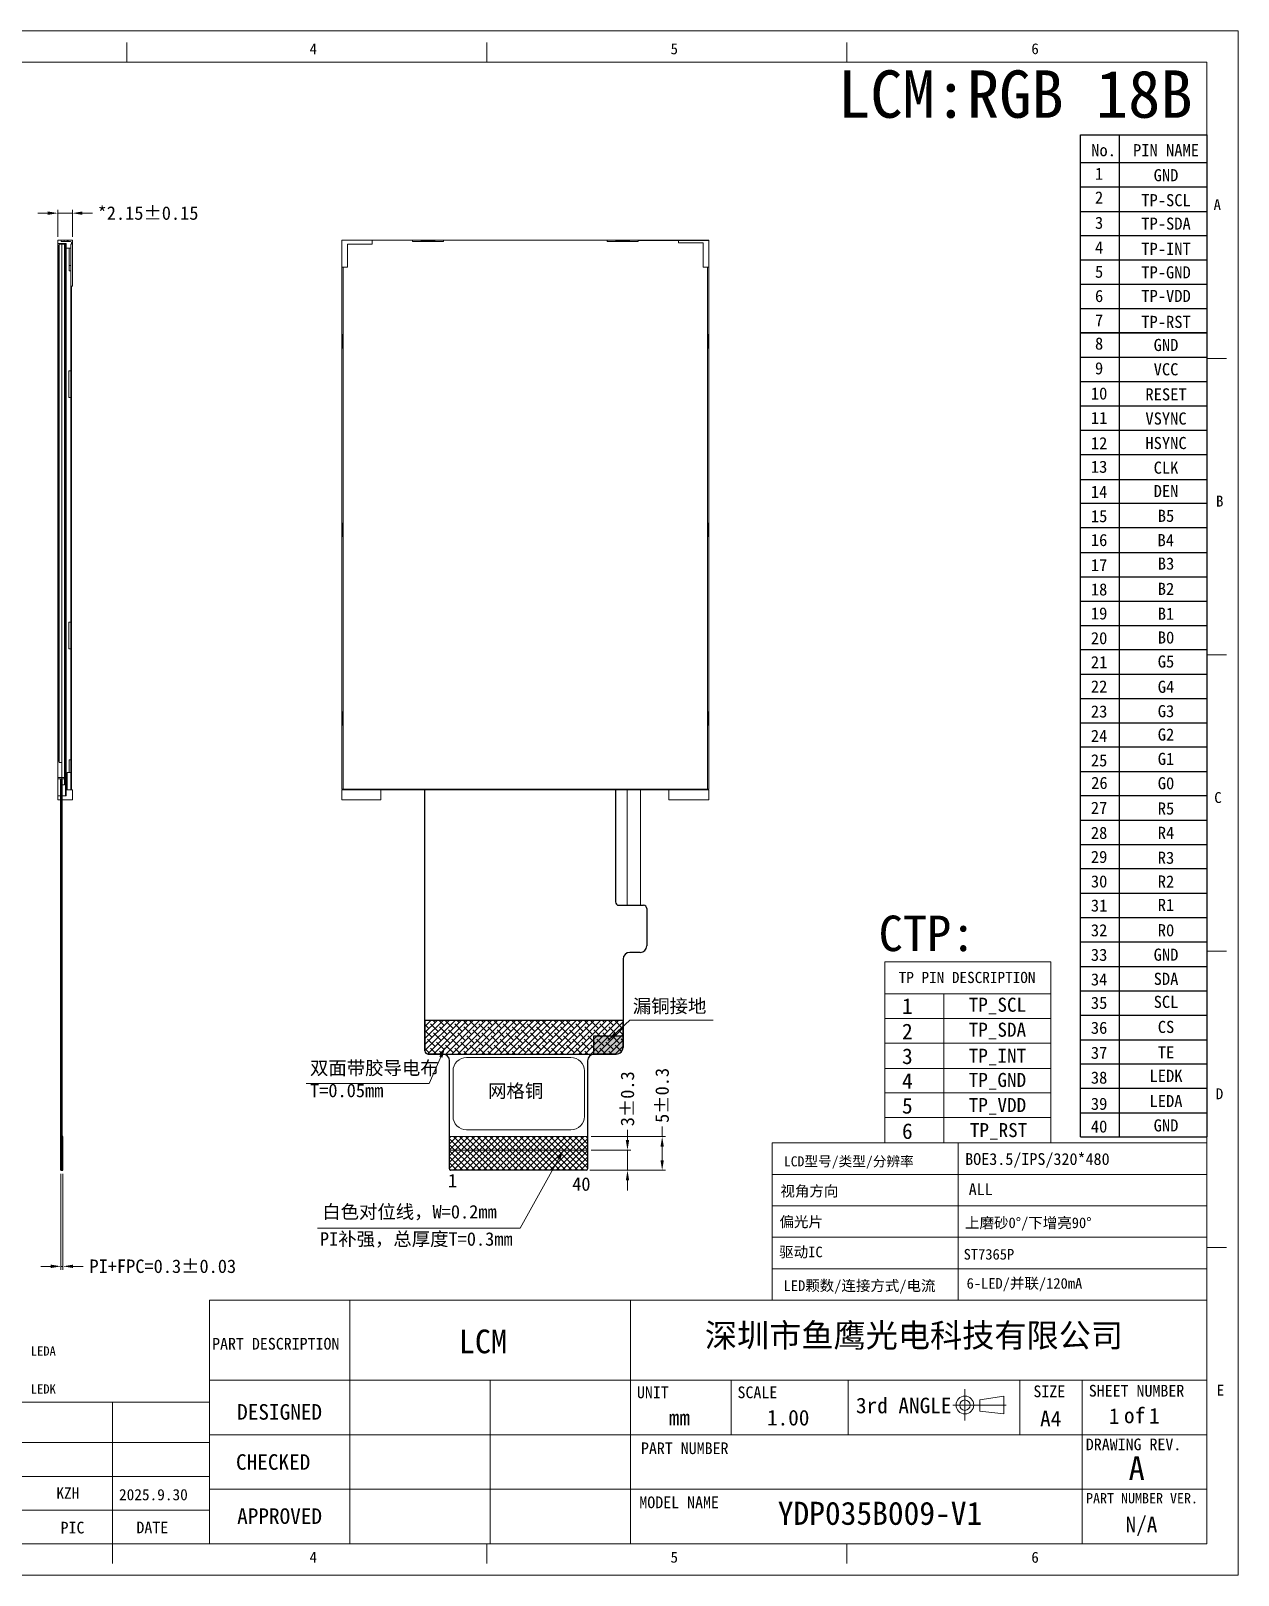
# Model space of a CAD drawing. Header units: millimetres. Extents: x 3591 to 3921, y -16490 to -16261.
# Drawn here: x 3741.4 to 3920.6, y -16490.3 to -16261.1 of the extents above; entities that cross this region are included whole.
import ezdxf
from ezdxf.enums import TextEntityAlignment as Align

# ---------------------------------------------------------------- set-up
doc = ezdxf.new("R2010")
doc.units = ezdxf.units.MM
doc.header["$PDMODE"] = 35
doc.layers.get('0').update_dxf_attribs({"lineweight": 20})
doc.layers.add('DIM', color=3, linetype='Continuous', lineweight=20)
doc.layers.add('FPC', color=1, linetype='Continuous', lineweight=13)
for name, color, linetype in [('HVGA_35_1_new_view_1_BL3', 7, 'Continuous'), ('MFPC', 30, 'Continuous'), ('tape', 111, 'Continuous'), ('标注', 4, 'Continuous'), ('铁框', 210, 'Continuous')]:
    doc.layers.add(name, color=color, linetype=linetype)
doc.styles.add('ROMANS', font='ROMANS.shx')
doc.styles.add('宋', font='SimSun.ttf', dxfattribs={"height": 2})
doc.styles.add('宋体', font='SimSun.ttf')
doc.styles.add('黑体', font='')
doc.styles.get('黑体').set_extended_font_data('楷体_GB2312')
doc.dimstyles.new('DIM', dxfattribs={"dimtxt": 2, "dimasz": 1.5, "dimexe": 0.5, "dimexo": 0.5, "dimgap": 0.5, "dimtad": 0, "dimzin": 9, "dimdsep": 46, "dimtxsty": 'ROMANS', "dimcen": 0, "dimclrd": 3, "dimclre": 3, "dimclrt": 2, "dimadec": 0, "dimazin": 0, "dimtp": 0.01, "dimtm": 0.01, "dimtfac": 0.8, "dimtmove": 0, "dimatfit": 3, "dimfxl": 1, "dimtolj": 1, "dimlwd": 18, "dimlwe": 18, "dimarcsym": 0})

# ---------------------------------------------------------------- blocks, each defined once
blk = doc.blocks.new('THIRD-PROJ_BL0')
at = {"linetype": 'Continuous'}
blk.add_line((257.13, 38.11), (257.13, 34.11), dxfattribs=at)
at = {"color": 7, "linetype": 'Continuous'}
for p, q in [((255.59, 36.06), (262.41, 36.06)), ((259.04, 36.73), (262.11, 37.22)), ((259.04, 36.73), (259.04, 35.31)), ((262.11, 37.22), (262.11, 34.94)), ((259.04, 35.31), (262.11, 34.94))]:
    blk.add_line(p, q, dxfattribs=at)
for centre, radius in [((257.13, 36.08), 1.14), ((257.13, 36.06), 0.67)]:
    blk.add_circle(centre, radius, dxfattribs=at)
blk = doc.blocks.new('*D68')
at = {"color": 3, "lineweight": 18, "transparency": 16777216}
for p, q in [((3743.91, -16288.13), (3742.41, -16288.13)), ((3745.41, -16291.65), (3745.41, -16287.63)), ((3745.41, -16288.13), (3747.56, -16288.13)), ((3747.56, -16291.65), (3747.56, -16287.63)), ((3749.06, -16288.13), (3750.56, -16288.13))]:
    blk.add_line(p, q, dxfattribs=at)
at = {"color": 3, "transparency": 16777216}
for points in [[(3743.91, -16287.88), (3743.91, -16288.38), (3745.41, -16288.13)], [(3749.06, -16287.88), (3749.06, -16288.38), (3747.56, -16288.13)]]:
    blk.add_solid(points, dxfattribs=at)
at = {"layer": 'Defpoints', "color": 0, "transparency": 16777216}
for p in [(3747.56, -16288.13), (3745.41, -16292.15), (3747.56, -16292.15)]:
    blk.add_point(p, dxfattribs=at)
at = {"color": 7, "transparency": 16777216, "insert": (3758.79, -16288.13), "char_height": 2, "attachment_point": 5, "style": '宋体'}
blk.add_mtext('\\A1;*2.15%%P0.15', dxfattribs=at)
blk = doc.blocks.new('*D69')
at = {"color": 3, "lineweight": 18, "transparency": 16777216}
for p, q in [((3745.86, -16430.7), (3745.86, -16444.95)), ((3746.16, -16430.7), (3746.16, -16444.95)), ((3744.36, -16444.45), (3742.86, -16444.45)), ((3745.86, -16444.45), (3746.16, -16444.45)), ((3747.66, -16444.45), (3749.16, -16444.45))]:
    blk.add_line(p, q, dxfattribs=at)
at = {"color": 3, "transparency": 16777216}
for points in [[(3744.36, -16444.2), (3744.36, -16444.7), (3745.86, -16444.45)], [(3747.66, -16444.2), (3747.66, -16444.7), (3746.16, -16444.45)]]:
    blk.add_solid(points, dxfattribs=at)
at = {"layer": 'Defpoints', "color": 0, "transparency": 16777216}
for p in [(3745.86, -16430.2), (3746.16, -16430.2), (3746.16, -16444.45)]:
    blk.add_point(p, dxfattribs=at)
at = {"color": 7, "transparency": 16777216, "insert": (3760.98, -16444.45), "char_height": 2, "attachment_point": 5, "style": '宋体'}
blk.add_mtext('\\A1;PI+FPC=0.3%%P0.03', dxfattribs=at)
blk = doc.blocks.new('*D52')
at = {"color": 3, "lineweight": 18, "transparency": 16777216}
for p, q in [((3835.1, -16425.2), (3835.1, -16423.7)), ((3824.54, -16425.2), (3835.6, -16425.2)), ((3835.1, -16428.7), (3835.1, -16426.7)), ((3824.34, -16430.2), (3835.6, -16430.2))]:
    blk.add_line(p, q, dxfattribs=at)
at = {"color": 3, "transparency": 16777216}
for points in [[(3834.85, -16426.7), (3835.35, -16426.7), (3835.1, -16425.2)], [(3834.85, -16428.7), (3835.35, -16428.7), (3835.1, -16430.2)]]:
    blk.add_solid(points, dxfattribs=at)
at = {"layer": 'Defpoints', "color": 0, "transparency": 16777216}
for p in [(3824.04, -16425.2), (3835.1, -16425.2), (3823.84, -16430.2)]:
    blk.add_point(p, dxfattribs=at)
at = {"color": 7, "transparency": 16777216, "insert": (3835.1, -16419.08), "char_height": 2, "attachment_point": 5, "rotation": 90, "style": '宋体'}
blk.add_mtext('\\A1;5%%P0.3', dxfattribs=at)
blk = doc.blocks.new('*D70')
at = {"color": 3, "lineweight": 18, "transparency": 16777216}
for p, q in [((3829.95, -16425.7), (3829.95, -16424.2)), ((3824.54, -16427.2), (3830.45, -16427.2)), ((3829.95, -16430.2), (3829.95, -16427.2)), ((3824.34, -16430.2), (3830.45, -16430.2)), ((3829.95, -16431.7), (3829.95, -16433.2))]:
    blk.add_line(p, q, dxfattribs=at)
at = {"color": 3, "transparency": 16777216}
for points in [[(3829.7, -16425.7), (3830.2, -16425.7), (3829.95, -16427.2)], [(3829.7, -16431.7), (3830.2, -16431.7), (3829.95, -16430.2)]]:
    blk.add_solid(points, dxfattribs=at)
at = {"layer": 'Defpoints', "color": 0, "transparency": 16777216}
for p in [(3824.04, -16427.2), (3829.95, -16427.2), (3823.84, -16430.2)]:
    blk.add_point(p, dxfattribs=at)
at = {"color": 7, "transparency": 16777216, "insert": (3829.95, -16419.58), "char_height": 2, "attachment_point": 5, "rotation": 90, "style": '宋体'}
blk.add_mtext('\\A1;3%%P0.3', dxfattribs=at)

msp = doc.modelspace()

# ---------------------------------------------------------------- hatches: boundary and pattern name
at = {"layer": 'MFPC'}
h = msp.add_hatch(color=2, dxfattribs=at)
edge = h.paths.add_edge_path()
edge.add_line((3824.892, -16412.947), (3824.892, -16410.297))
edge.add_line((3824.892, -16410.297), (3829.293, -16410.297))
edge.add_line((3829.293, -16410.297), (3829.293, -16411.947))
edge.add_ellipse((3828.293, -16411.947), major_axis=(-1, 0), ratio=1, start_angle=450, end_angle=540, ccw=False)
edge.add_line((3828.293, -16412.947), (3824.892, -16412.947))
h = msp.add_hatch(dxfattribs=at)
h.set_pattern_fill('ANSI37,_O', color=1, scale=0.2)
h.set_pattern_definition([(45, (-1157.2249, -19453.58815), (-0.449012806, 0.449012806), []), (135, (-1157.2249, -19453.58815), (-0.449012806, -0.449012806), [])])
h.paths.add_polyline_path([(3824.041, -16427.197), (3803.541, -16427.197), (3803.541, -16429.997, 0.4142136), (3803.741, -16430.197), (3823.841, -16430.197, 0.4142136), (3824.041, -16429.997)])
h.paths.add_polyline_path([(3824.041, -16425.197), (3803.541, -16425.197), (3803.541, -16427.197), (3824.041, -16427.197)])
at = {"layer": 'tape'}
h = msp.add_hatch(dxfattribs=at)
h.set_pattern_fill('ANSI38', color=253, scale=0.2, style=0)
h.set_pattern_definition([(45, (909.74544, 348.91963), (-0.449012806, 0.449012806), []), (135, (909.74544, 348.91963), (-1.347038418, 0.449012806), [1.5875, -0.9525])])
edge = h.paths.add_edge_path()
edge.add_line((3829.293, -16411.947), (3829.293, -16407.947))
edge.add_line((3829.293, -16407.947), (3799.892, -16407.947))
edge.add_line((3799.892, -16407.947), (3799.892, -16412.447))
edge.add_arc((3800.392, -16412.447), 0.5, 180, 270)
edge.add_line((3800.392, -16412.947), (3828.293, -16412.947))
edge.add_arc((3828.293, -16411.947), 1, -90, 0)

# ---------------------------------------------------------------- linework, layer by layer
at = {"color": 7, "linetype": 'Continuous'}
for p, q in [((3590.669, -16261.076), (3920.586, -16261.076)), ((3920.586, -16261.076), (3920.586, -16490.281)), ((3590.669, -16490.281), (3920.586, -16490.281))]:
    msp.add_line(p, q, dxfattribs=at)
at = {"linetype": 'Continuous'}
for p, q in [((3755.639, -16265.706), (3755.639, -16262.812)), ((3809.085, -16265.706), (3809.085, -16262.812)), ((3862.532, -16265.706), (3862.532, -16262.812)), ((3595.299, -16265.706), (3915.955, -16265.706)), ((3915.955, -16265.706), (3915.955, -16485.651)), ((3915.955, -16309.695), (3918.849, -16309.695)), ((3915.955, -16353.684), (3918.849, -16353.684)), ((3915.955, -16397.673), (3918.849, -16397.673)), ((3915.955, -16441.662), (3918.849, -16441.662)), ((3595.299, -16485.651), (3915.955, -16485.651)), ((3753.508, -16485.651), (3753.508, -16488.545)), ((3809.085, -16485.651), (3809.085, -16488.545)), ((3862.532, -16485.651), (3862.532, -16488.545))]:
    msp.add_line(p, q, dxfattribs=at)
at = {"color": 0}
msp.add_line((3898.973, -16265.706), (3915.955, -16265.706), dxfattribs=at)
at = {"color": 7}
msp.add_line((3915.955, -16265.706), (3915.955, -16476.906), dxfattribs=at)
for p, q in [((3745.413, -16292.147), (3747.563, -16292.147)), ((3745.413, -16375.197), (3745.413, -16292.147)), ((3745.413, -16292.647), (3746.613, -16292.647)), ((3745.913, -16292.347), (3745.913, -16292.147)), ((3745.913, -16292.347), (3747.263, -16292.347)), ((3746.363, -16292.347), (3746.363, -16292.147)), ((3746.543, -16374.637), (3746.543, -16292.647)), ((3746.613, -16374.637), (3746.613, -16292.647)), ((3746.963, -16292.347), (3746.713, -16292.147)), ((3747.313, -16292.747), (3747.413, -16292.747)), ((3747.413, -16292.497), (3747.413, -16292.747)), ((3747.563, -16292.147), (3747.563, -16298.947)), ((3792.038, -16292.147), (3792.038, -16292.747)), ((3798.039, -16292.147), (3798.039, -16292.347)), ((3799.339, -16292.197), (3801.339, -16292.197)), ((3799.339, -16292.197), (3799.339, -16292.347)), ((3801.339, -16292.197), (3801.339, -16292.347)), ((3826.947, -16292.147), (3802.639, -16292.147)), ((3826.947, -16292.147), (3826.947, -16292.347)), ((3828.247, -16292.197), (3830.247, -16292.197)), ((3828.247, -16292.197), (3828.247, -16292.347)), ((3830.247, -16292.197), (3830.247, -16292.347)), ((3837.543, -16292.147), (3837.543, -16292.547)), ((3747.083, -16295.897), (3747.313, -16295.897)), ((3787.743, -16296.147), (3787.543, -16296.147)), ((3787.743, -16296.147), (3787.743, -16373.717)), ((3841.843, -16296.147), (3841.843, -16373.717)), ((3747.313, -16296.67), (3747.083, -16296.67)), ((3747.413, -16298.947), (3747.563, -16298.947)), ((3787.593, -16306.147), (3787.593, -16308.147)), ((3787.593, -16306.147), (3787.743, -16306.147)), ((3841.99, -16306.147), (3841.84, -16306.147)), ((3841.99, -16306.147), (3841.99, -16308.147)), ((3787.593, -16308.147), (3787.743, -16308.147)), ((3841.99, -16308.147), (3841.84, -16308.147)), ((3787.593, -16334.142), (3787.593, -16336.142)), ((3787.593, -16334.142), (3787.743, -16334.142)), ((3841.99, -16334.142), (3841.84, -16334.142)), ((3841.99, -16334.142), (3841.99, -16336.142)), ((3787.593, -16336.142), (3787.743, -16336.142)), ((3841.99, -16336.142), (3841.84, -16336.142)), ((3787.593, -16362.137), (3787.593, -16364.137)), ((3787.593, -16362.137), (3787.743, -16362.137)), ((3841.99, -16362.137), (3841.84, -16362.137)), ((3841.99, -16362.137), (3841.99, -16364.137)), ((3787.593, -16364.137), (3787.743, -16364.137)), ((3841.99, -16364.137), (3841.84, -16364.137)), ((3747.083, -16369.251), (3747.313, -16369.251)), ((3745.413, -16371.869), (3746.613, -16371.869)), ((3745.413, -16372.069), (3746.613, -16372.069)), ((3746.763, -16371.157), (3747.313, -16371.157)), ((3746.763, -16373.717), (3746.763, -16371.157)), ((3746.613, -16373.717), (3747.563, -16373.717)), ((3747.563, -16375.197), (3747.563, -16373.717)), ((3787.543, -16373.717), (3787.543, -16375.197)), ((3787.543, -16373.717), (3787.743, -16373.717)), ((3836.103, -16375.197), (3836.103, -16373.717)), ((3842.04, -16373.717), (3842.04, -16375.197)), ((3745.413, -16374.637), (3746.613, -16374.637)), ((3745.413, -16375.197), (3747.563, -16375.197))]:
    msp.add_line(p, q)
at = {"ltscale": 100}
for p, q in [((3746.613, -16293.347), (3747.313, -16293.347)), ((3747.083, -16296.67), (3747.083, -16293.347)), ((3747.313, -16292.747), (3747.313, -16373.717)), ((3747.413, -16298.947), (3747.413, -16373.717)), ((3747.043, -16311.509), (3747.313, -16311.509)), ((3747.043, -16315.509), (3747.043, -16311.509)), ((3747.043, -16315.509), (3747.313, -16315.509)), ((3747.043, -16348.819), (3747.313, -16348.819)), ((3747.043, -16352.819), (3747.043, -16348.819)), ((3747.043, -16352.819), (3747.313, -16352.819)), ((3747.083, -16369.251), (3747.083, -16371.157))]:
    msp.add_line(p, q, dxfattribs=at)
at = {"color": 4}
for p, q in [((3842.043, -16292.147), (3787.543, -16292.147)), ((3787.543, -16292.147), (3787.543, -16373.647)), ((3842.043, -16373.647), (3842.043, -16292.147)), ((3787.543, -16373.647), (3842.043, -16373.647))]:
    msp.add_line(p, q, dxfattribs=at)
at = {"color": 30}
msp.add_line((3745.863, -16372.069), (3745.993, -16372.069), dxfattribs=at)
at = {"color": 130}
for p, q in [((3787.543, -16373.717), (3787.543, -16375.197)), ((3793.343, -16375.197), (3793.343, -16373.717))]:
    msp.add_line(p, q, dxfattribs=at)
at = {"color": 7, "lineweight": 5}
for p, q in [((3868.159, -16399.233), (3868.159, -16426.124)), ((3868.159, -16399.233), (3892.811, -16399.233)), ((3892.811, -16399.233), (3892.811, -16426.124)), ((3868.159, -16403.979), (3892.811, -16403.979)), ((3876.914, -16426.124), (3876.914, -16403.979)), ((3868.159, -16407.656), (3892.811, -16407.656)), ((3868.159, -16411.333), (3892.811, -16411.333)), ((3868.159, -16415.093), (3892.811, -16415.093)), ((3868.159, -16418.687), (3892.811, -16418.687)), ((3868.159, -16422.364), (3892.811, -16422.364)), ((3868.159, -16426.124), (3892.811, -16426.124))]:
    msp.add_line(p, q, dxfattribs=at)
at = {"color": 4, "linetype": 'Continuous'}
for p, q in [((3915.955, -16426.124), (3851.422, -16426.124)), ((3851.422, -16449.476), (3851.422, -16426.124)), ((3879.046, -16449.476), (3879.046, -16426.124)), ((3915.955, -16430.795), (3851.422, -16430.795)), ((3915.955, -16435.465), (3851.422, -16435.465)), ((3915.955, -16440.135), (3851.422, -16440.135)), ((3915.955, -16444.805), (3851.422, -16444.805)), ((3915.955, -16453.817), (3915.955, -16445.135)), ((3767.898, -16485.651), (3767.898, -16449.476)), ((3915.955, -16449.476), (3767.898, -16449.476)), ((3788.735, -16485.651), (3788.735, -16449.476)), ((3830.408, -16485.651), (3830.408, -16449.476)), ((3851.422, -16449.476), (3851.422, -16449.476)), ((3915.955, -16449.476), (3851.422, -16449.476)), ((3830.408, -16485.651), (3830.408, -16453.817)), ((3915.955, -16485.651), (3915.955, -16453.817)), ((3830.408, -16461.341), (3767.898, -16461.341)), ((3809.572, -16485.651), (3809.572, -16461.341)), ((3915.955, -16461.341), (3830.408, -16461.341)), ((3845.342, -16469.444), (3845.342, -16461.341)), ((3862.706, -16469.444), (3862.706, -16461.341)), ((3888.173, -16469.444), (3888.173, -16461.341)), ((3897.434, -16485.651), (3897.434, -16461.341)), ((3767.898, -16464.587), (3686.479, -16464.587)), ((3753.497, -16464.587), (3753.497, -16485.651)), ((3767.898, -16470.622), (3686.479, -16470.622)), ((3830.408, -16469.444), (3767.898, -16469.444)), ((3915.955, -16469.444), (3830.408, -16469.444)), ((3767.898, -16474.075), (3767.898, -16485.651)), ((3767.898, -16475.631), (3686.479, -16475.631)), ((3830.408, -16477.547), (3767.898, -16477.547)), ((3915.955, -16477.547), (3830.408, -16477.547)), ((3767.898, -16480.641), (3686.479, -16480.641)), ((3767.898, -16485.651), (3668.547, -16485.651)), ((3830.408, -16485.651), (3767.898, -16485.651)), ((3915.955, -16485.651), (3830.408, -16485.651))]:
    msp.add_line(p, q, dxfattribs=at)
at = {"color": 6}
for points in [[(3745.443, -16369.487), (3745.593, -16369.487), (3745.593, -16292.947), (3745.443, -16292.947)], [(3746.393, -16369.487), (3746.543, -16369.487), (3746.543, -16292.947), (3746.393, -16292.947)]]:
    msp.add_lwpolyline(points, close=True, dxfattribs=at)
at = {"color": 4}
for points in [[(3745.593, -16369.687), (3745.993, -16369.687), (3745.993, -16292.747), (3745.593, -16292.747)], [(3745.993, -16372.967), (3746.393, -16372.967), (3746.393, -16292.747), (3745.993, -16292.747)]]:
    msp.add_lwpolyline(points, close=True, dxfattribs=at)
at = {"color": 2}
msp.add_lwpolyline([(3806.06, -16424.197), (3821.56, -16424.197, 0.4142136), (3823.56, -16422.197), (3823.56, -16415.447, 0.4142136), (3821.56, -16413.447), (3806.06, -16413.447, 0.4142136), (3804.06, -16415.447), (3804.06, -16422.197, 0.4142136)], format="xyb", close=True, dxfattribs=at)
msp.add_arc((3747.263, -16292.497), 0.15, 0, 90)
at = {"layer": 'DIM', "color": 7}
for p, q in [((3915.955, -16275.424), (3915.958, -16267.879)), ((3915.955, -16423.864), (3915.955, -16298.999))]:
    msp.add_line(p, q, dxfattribs=at)
at = {"layer": 'FPC', "color": 1}
msp.add_line((3803.541, -16425.197), (3824.041, -16425.197), dxfattribs=at)
at = {"layer": 'FPC', "color": 0, "const_width": 0.15}
msp.add_lwpolyline([(3803.541, -16427.197), (3824.041, -16427.197)], dxfattribs=at)
at = {"layer": 'HVGA_35_1_new_view_1_BL3', "color": 7, "linetype": 'Continuous', "lineweight": 0}
for p, q in [((3787.543, -16292.147), (3787.543, -16296.147)), ((3798.039, -16292.147), (3787.543, -16292.147)), ((3788.393, -16292.747), (3792.038, -16292.747)), ((3788.393, -16296.147), (3788.393, -16292.747)), ((3798.039, -16292.347), (3802.639, -16292.347)), ((3802.639, -16292.347), (3802.639, -16292.147)), ((3826.947, -16292.347), (3831.547, -16292.347)), ((3831.547, -16292.347), (3831.547, -16292.147)), ((3837.543, -16292.547), (3841.188, -16292.547)), ((3841.188, -16296.147), (3841.188, -16292.547)), ((3842.043, -16292.147), (3842.043, -16296.147)), ((3788.393, -16296.147), (3787.543, -16296.147)), ((3787.743, -16296.147), (3787.743, -16373.717)), ((3841.188, -16296.147), (3842.043, -16296.147)), ((3841.84, -16296.147), (3841.84, -16373.717)), ((3842.04, -16296.147), (3841.84, -16296.147)), ((3787.543, -16373.717), (3842.04, -16373.717)), ((3793.343, -16375.197), (3787.543, -16375.197)), ((3842.043, -16375.197), (3836.103, -16375.197))]:
    msp.add_line(p, q, dxfattribs=at)
at = {"layer": 'HVGA_35_1_new_view_1_BL3', "color": 30, "linetype": 'Continuous', "lineweight": 0}
for p, q in [((3829.9, -16390.862), (3829.9, -16373.717)), ((3831.9, -16373.717), (3831.9, -16390.862))]:
    msp.add_line(p, q, dxfattribs=at)
at = {"layer": 'MFPC'}
for p, q in [((3745.863, -16430.197), (3745.863, -16372.069)), ((3745.993, -16372.067), (3745.993, -16430.197)), ((3799.892, -16412.447), (3799.892, -16373.647)), ((3828.186, -16373.647), (3828.186, -16390.362)), ((3828.686, -16390.862), (3832.322, -16390.862)), ((3832.822, -16391.362), (3832.822, -16396.862)), ((3829.293, -16398.862), (3829.293, -16411.947)), ((3831.822, -16397.862), (3830.293, -16397.862)), ((3802.541, -16412.947), (3800.392, -16412.947)), ((3828.293, -16412.947), (3825.041, -16412.947)), ((3803.541, -16429.997), (3803.541, -16413.947)), ((3824.041, -16413.947), (3824.041, -16429.997)), ((3823.841, -16430.197), (3803.741, -16430.197))]:
    msp.add_line(p, q, dxfattribs=at)
at = {"layer": 'MFPC', "color": 1}
for p, q in [((3746.163, -16425.197), (3745.993, -16425.197)), ((3746.163, -16430.197), (3746.163, -16425.197)), ((3745.863, -16430.197), (3746.163, -16430.197))]:
    msp.add_line(p, q, dxfattribs=at)
at = {"layer": 'MFPC', "color": 2}
msp.add_lwpolyline([(3824.892, -16412.947), (3828.293, -16412.947, 0.4142136), (3829.293, -16411.947), (3829.293, -16410.297), (3824.892, -16410.297)], format="xyb", close=True, dxfattribs=at)
at = {"layer": 'MFPC'}
for centre, radius, start, end in [((3828.686, -16390.362), 0.5, 180, 270), ((3832.322, -16391.362), 0.5, 0, 90), ((3831.822, -16396.862), 1, 270, 0), ((3830.293, -16398.862), 1, 90, 180), ((3800.392, -16412.447), 0.5, 180, 270), ((3802.541, -16413.947), 1, 0, 90), ((3825.041, -16413.947), 1, 90, 180), ((3828.293, -16411.947), 1, 270, 0), ((3803.741, -16429.997), 0.2, 180, 270), ((3823.841, -16429.997), 0.2, 270, 0)]:
    msp.add_arc(centre, radius, start, end, dxfattribs=at)
at = {"layer": 'tape', "color": 253}
msp.add_lwpolyline([(3800.392, -16412.947), (3828.293, -16412.947, 0.4142136), (3829.293, -16411.947), (3829.293, -16407.947), (3799.892, -16407.947), (3799.892, -16412.447, 0.4142136)], format="xyb", close=True, dxfattribs=at)
at = {"layer": '标注', "color": 7}
for p, q in [((3897.188, -16276.491), (3915.955, -16276.491)), ((3897.188, -16425.216), (3897.188, -16276.491)), ((3902.918, -16276.491), (3902.918, -16352.947)), ((3915.955, -16276.491), (3915.955, -16425.216)), ((3897.188, -16280.597), (3915.955, -16280.597)), ((3897.188, -16284.21), (3915.955, -16284.21)), ((3897.188, -16287.906), (3915.955, -16287.906)), ((3897.188, -16291.437), (3915.955, -16291.437)), ((3897.188, -16295.05), (3915.955, -16295.05)), ((3897.188, -16298.664), (3915.955, -16298.664)), ((3897.188, -16302.277), (3915.955, -16302.277)), ((3897.188, -16305.891), (3915.955, -16305.891)), ((3897.188, -16309.504), (3915.955, -16309.504)), ((3897.188, -16313.118), (3915.955, -16313.118)), ((3897.188, -16316.731), (3915.955, -16316.731)), ((3897.188, -16320.344), (3915.955, -16320.344)), ((3897.188, -16323.958), (3915.955, -16323.958)), ((3897.188, -16327.653), (3915.955, -16327.653)), ((3897.188, -16331.185), (3915.955, -16331.185)), ((3897.188, -16334.798), (3915.955, -16334.798)), ((3897.188, -16338.494), (3915.955, -16338.494)), ((3897.188, -16342.107), (3915.955, -16342.107)), ((3897.188, -16345.72), (3915.955, -16345.72)), ((3902.918, -16348.841), (3902.918, -16425.216)), ((3897.188, -16349.334), (3915.955, -16349.334)), ((3915.955, -16352.947), (3897.188, -16352.947)), ((3897.188, -16356.561), (3915.955, -16356.561)), ((3897.188, -16360.174), (3915.955, -16360.174)), ((3897.188, -16363.788), (3915.955, -16363.788)), ((3897.188, -16367.319), (3915.955, -16367.319)), ((3897.188, -16371.014), (3915.955, -16371.014)), ((3897.188, -16374.546), (3915.955, -16374.546)), ((3897.188, -16378.241), (3915.955, -16378.241)), ((3897.188, -16381.855), (3915.955, -16381.855)), ((3897.188, -16385.386), (3915.955, -16385.386)), ((3897.188, -16389.082), (3915.955, -16389.082)), ((3897.188, -16392.695), (3915.955, -16392.695)), ((3897.188, -16396.308), (3915.955, -16396.308)), ((3897.188, -16399.922), (3915.955, -16399.922)), ((3897.188, -16403.535), (3915.955, -16403.535)), ((3897.188, -16407.149), (3915.955, -16407.149)), ((3897.188, -16410.844), (3915.955, -16410.844)), ((3897.188, -16414.375), (3915.955, -16414.375)), ((3897.188, -16417.989), (3915.955, -16417.989)), ((3897.188, -16421.684), (3915.955, -16421.684)), ((3897.188, -16425.216), (3915.955, -16425.216))]:
    msp.add_line(p, q, dxfattribs=at)
msp.add_lwpolyline([(3897.188, -16284.21), (3915.955, -16284.21), (3915.955, -16305.891), (3897.188, -16305.891)], close=True, dxfattribs=at)
at = {"layer": '铁框', "color": 0}
msp.add_line((3831.547, -16292.147), (3842.043, -16292.147), dxfattribs=at)

# ---------------------------------------------------------------- block references
at = {"color": 4, "linetype": 'Continuous', "xscale": 1.157603166720132, "yscale": 1.157603166720132, "zscale": 1.157603166720132}
msp.add_blockref('THIRD-PROJ_BL0', (3582.381, -16506.798), dxfattribs=at)

# ---------------------------------------------------------------- texts
at = {"color": 4, "linetype": 'Continuous', "style": '宋体'}
for s, height, p in [('4', 1.621, (3782.771, -16264.562)), ('5', 1.621, (3836.344, -16264.543)), ('6', 1.621, (3889.896, -16264.534)), ('A', 1.621, (3916.941, -16287.677)), ('B', 1.621, (3917.306, -16331.68)), ('C', 1.621, (3917.043, -16375.677)), ('D', 1.621, (3917.278, -16419.652)), ('PART DESCRIPTION', 1.7364, (3768.297, -16456.811)), ('UNIT', 1.7364, (3831.348, -16464.02)), ('SCALE', 1.7364, (3846.281, -16464.02)), ('SIZE', 1.7364, (3890.201, -16463.87)), ('SHEET NUMBER', 1.7364, (3898.42, -16463.785)), ('E', 1.621, (3917.404, -16463.647)), ('3rd ANGLE', 2.3152, (3863.863, -16466.261)), ('PART NUMBER', 1.7364, (3831.953, -16472.319)), ('DRAWING REV.', 1.7364, (3897.982, -16471.746)), ('MODEL NAME', 1.7364, (3831.713, -16480.347)), ('PART NUMBER VER.', 1.52645, (3898.013, -16479.628)), ('4', 1.621, (3782.771, -16488.415)), ('5', 1.621, (3836.344, -16488.434)), ('6', 1.621, (3889.896, -16488.443))]:
    msp.add_text(s, height=height, dxfattribs=at).set_placement(p)
at = {"color": 1, "linetype": 'Continuous', "style": '宋体'}
for s, height, p in [('LCM:RGB 18B ', 7.03244, (3889.909, -16273.97)), ('CTP: ', 5.2743, (3876.204, -16397.665)), ('LCM ', 3.5162, (3809.692, -16457.351)), ('A', 3.516, (3905.532, -16476.161))]:
    msp.add_text(s, height=height, dxfattribs=at).set_placement(p, align=Align.CENTER)
at = {"color": 7, "lineweight": 5, "style": '宋体'}
for s, height, p in [('1', 2.321, (3870.7, -16406.988)), ('TP_SCL', 2.0889, (3880.595, -16406.663)), ('2', 2.321, (3870.7, -16410.748)), ('TP_SDA', 2.0889, (3880.595, -16410.372)), ('3', 2.321, (3870.7, -16414.425)), ('TP_INT', 2.0889, (3880.602, -16414.238)), ('4', 2.321, (3870.7, -16418.102)), ('TP_GND', 2.0889, (3880.602, -16417.831)), ('5', 2.321, (3870.7, -16421.779)), ('TP_VDD', 2.0889, (3880.602, -16421.553)), ('6', 2.321, (3870.7, -16425.539)), ('TP_RST', 2.0889, (3880.767, -16425.271))]:
    msp.add_text(s, height=height, dxfattribs=at).set_placement(p)
at = {"color": 2, "style": '宋'}
msp.add_text('网格铜', height=2, dxfattribs=at).set_placement((3809.262, -16419.409))
at = {"color": 0, "linetype": 'Continuous', "style": '宋体'}
for s, height, rotation, p in [('LCD型号/类型/分辨率', 1.48863, 359.99988, (3862.807, -16429.612)), ('视角方向', 1.5753, 359.99988, (3856.954, -16434.07)), ('偏光片', 1.5753, 0.00012, (3855.739, -16438.617)), ('驱动IC', 1.5753, 0.00012, (3855.696, -16443.103)), ('LED颗数/连接方式/电流', 1.57527, 0.00012, (3864.402, -16448.107))]:
    msp.add_text(s, height=height, rotation=rotation, dxfattribs=at).set_placement(p, align=Align.CENTER)
at = {"style": '宋'}
for s, p in [('1', (3803.302, -16432.746)), ('40', (3821.743, -16433.233))]:
    msp.add_text(s, height=2, dxfattribs=at).set_placement(p)
at = {"color": 4, "linetype": 'Continuous', "style": '宋体'}
for s, height, p in [('DESIGNED', 2.3152, (3778.316, -16467.214)), ('1.00', 2.3152, (3853.806, -16468.071)), ('A4', 2.3152, (3892.765, -16468.211)), ('1', 2.315, (3902.194, -16467.828)), ('of', 2.3152, (3905.218, -16467.737)), ('1', 2.315, (3908.141, -16467.785)), ('mm', 2.3152, (3837.657, -16468.071)), ('CHECKED', 2.3152, (3777.358, -16474.653)), ('APPROVED', 2.3152, (3778.316, -16482.682)), ('N/A', 2.3152, (3906.238, -16483.925)), ('DATE', 1.7364, (3759.426, -16484.072))]:
    msp.add_text(s, height=height, dxfattribs=at).set_placement(p, align=Align.CENTER)
msp.add_text('PIC', height=1.7364, rotation=0.26479, dxfattribs=at).set_placement((3747.583, -16484.099), align=Align.CENTER)
at = {"color": 7, "insert": (3880.358, -16401.587), "char_height": 1.65785, "width": 86.90738, "attachment_point": 5, "style": '宋体'}
msp.add_mtext('{\\C0;TP PIN DESCRIPTION}', dxfattribs=at)
at = {"char_height": 2, "attachment_point": 1, "style": '宋体'}
for s, insert, width in [('漏铜接地', (3830.749, -16404.816), 13.52049), ('双面带胶导电布T=0.05mm', (3782.831, -16414.009), 19.48963), ('白色对位线，W=0.2mm', (3784.646, -16435.348), 44.86479)]:
    msp.add_mtext(s, dxfattribs=dict(at, insert=insert, width=width))
at = {"color": 1, "attachment_point": 1, "style": '宋体'}
for s, insert, char_height, width in [('ALL', (3880.596, -16432.128), 1.7513, 54.84332), ('6-LED/并联/120mA', (3880.286, -16446.188), 1.57621, 20.07378)]:
    msp.add_mtext(s, dxfattribs=dict(at, insert=insert, char_height=char_height, width=width))
at = {"color": 2, "attachment_point": 1}
for s, insert, char_height, width, style in [('{\\fSimSun|b1|i0|c134|p2;\\C4;深圳市鱼鹰光电科技有限公司}', (3841.441, -16452.944), 3.5, 97.21725, '黑体'), ('{\\C1;KZH}', (3745.183, -16477.271), 1.6672, 12.2706, '宋体'), ('{\\C1;2025.9.30}', (3754.482, -16477.503), 1.66718, 12.2706, '宋'), ('\\pi10.368;{\\C1;YDP035B009-V1}', (3841.889, -16479.388), 3.432, 44.51177, '宋体')]:
    msp.add_mtext(s, dxfattribs=dict(at, insert=insert, char_height=char_height, width=width, style=style))
at = {"color": 1, "style": '宋体'}
for tag, p, height in [('BOE3.5/IPS/320*480', (3880.072, -16429.402), 1.751), ('上磨砂0°/下增亮90°', (3880.059, -16438.774), 1.576), ('ST7365P', (3879.846, -16443.448), 1.576)]:
    msp.add_attdef(tag, p, '', height=height, dxfattribs=at)
at = {"layer": 'FPC', "color": 0, "insert": (3784.295, -16439.388), "char_height": 2, "width": 51.11904, "attachment_point": 1, "style": '宋体'}
msp.add_mtext('PI补强，总厚度T=0.3mm', dxfattribs=at)
at = {"layer": '标注', "color": 7, "style": '宋体'}
for s, p in [('No.', (3900.618, -16278.78)), ('PIN NAME', (3909.885, -16278.78)), ('1', (3899.952, -16282.281)), ('GND', (3909.885, -16282.494)), ('2', (3899.952, -16285.802)), ('TP-SCL', (3909.885, -16286.202)), ('3', (3899.952, -16289.56)), ('TP-SDA', (3909.885, -16289.681)), ('4', (3899.952, -16293.223)), ('TP-INT', (3909.885, -16293.428)), ('5', (3899.952, -16296.82)), ('TP-GND', (3909.885, -16296.91)), ('6', (3899.952, -16300.423)), ('TP-VDD', (3909.885, -16300.419)), ('7', (3899.952, -16304.042)), ('TP-RST', (3909.885, -16304.269)), ('8', (3899.952, -16307.484)), ('GND', (3909.885, -16307.692)), ('9', (3899.952, -16311.155)), ('VCC', (3909.885, -16311.305)), ('10', (3899.952, -16314.894)), ('RESET', (3909.885, -16315.027)), ('11', (3899.952, -16318.528)), ('VSYNC', (3909.885, -16318.612)), ('12', (3899.952, -16322.275)), ('HSYNC', (3909.885, -16322.248)), ('13', (3899.952, -16325.767)), ('CLK', (3909.885, -16325.906)), ('DEN', (3909.885, -16329.376)), ('14', (3899.952, -16329.484)), ('15', (3899.952, -16333.102)), ('B5', (3909.885, -16333.048)), ('16', (3899.952, -16336.643)), ('B4', (3909.852, -16336.662)), ('17', (3899.952, -16340.367)), ('B3', (3909.885, -16340.141)), ('18', (3899.952, -16343.972)), ('B2', (3909.885, -16343.889)), ('19', (3899.952, -16347.539)), ('B1', (3909.885, -16347.584)), ('20', (3899.952, -16351.207)), ('B0', (3909.885, -16351.115)), ('G5', (3909.885, -16354.677)), ('21', (3899.952, -16354.773)), ('22', (3899.952, -16358.378)), ('G4', (3909.885, -16358.424)), ('23', (3899.952, -16362.089)), ('G3', (3909.885, -16362.038)), ('24', (3899.952, -16365.715)), ('G2', (3909.885, -16365.517)), ('25', (3899.952, -16369.347)), ('G1', (3909.885, -16369.13)), ('26', (3899.999, -16372.692)), ('G0', (3909.885, -16372.744)), ('27', (3899.952, -16376.39)), ('R5', (3909.885, -16376.491)), ('28', (3899.952, -16380.11)), ('R4', (3909.885, -16380.105)), ('29', (3899.952, -16383.675)), ('R3', (3909.885, -16383.8)), ('30', (3899.952, -16387.315)), ('R2', (3909.885, -16387.332)), ('31', (3899.952, -16390.893)), ('R1', (3909.885, -16390.811)), ('32', (3899.952, -16394.564)), ('R0', (3909.885, -16394.559)), ('33', (3899.952, -16398.209)), ('GND', (3909.885, -16398.189)), ('34', (3899.952, -16401.861)), ('SDA', (3909.885, -16401.776)), ('35', (3899.952, -16405.338)), ('SCL', (3909.885, -16405.198)), ('36', (3899.952, -16409.042)), ('CS', (3909.885, -16408.913)), ('37', (3899.952, -16412.75)), ('38', (3899.952, -16416.438)), ('LEDK', (3909.885, -16416.167)), ('39', (3899.952, -16420.323)), ('LEDA', (3909.885, -16419.914)), ('40', (3899.952, -16423.69)), ('GND', (3909.885, -16423.528))]:
    msp.add_text(s, height=1.8, dxfattribs=at).set_placement(p, align=Align.MIDDLE_CENTER)
at = {"layer": '标注', "color": 1, "style": '宋体'}
msp.add_text('TE', height=1.8, dxfattribs=at).set_placement((3909.885, -16412.676), align=Align.MIDDLE_CENTER)
at = {"layer": '标注', "color": 7, "char_height": 1.3635, "attachment_point": 1, "style": '宋体'}
for s, insert, width in [('LEDA', (3741.391, -16456.342), 7.90267), ('LEDK', (3741.391, -16461.968), 7.68043)]:
    msp.add_mtext(s, dxfattribs=dict(at, insert=insert, width=width))

# ---------------------------------------------------------------- dimensions: what is measured, and where the dimension line sits
dim = msp.add_linear_dim(base=(3747.563, -16288.128), p1=(3745.413, -16292.147), p2=(3747.563, -16292.147), text='*<>%%P0.15', dimstyle='DIM', override={"dimtxsty": '宋体', "dimclrt": 7, "dimfxl": 0.5})
dim.commit()
dim.dimension.update_dxf_attribs({"geometry": '*D68', "text_midpoint": (3758.789, -16288.128)})
for base, p2, picture, middle in [((3835.104, -16425.197), (3824.041, -16425.197), '*D52', (3835.104, -16419.079)), ((3829.949, -16427.197), (3824.041, -16427.197), '*D70', (3829.949, -16419.579))]:
    dim = msp.add_linear_dim(base=base, p1=(3823.841, -16430.197), p2=p2, angle=90, text='<>%%P0.3', dimstyle='DIM', override={"dimtxsty": '宋体', "dimclrt": 7, "dimfxl": 0.5})
    dim.commit()
    dim.dimension.update_dxf_attribs({"geometry": picture, "text_midpoint": middle})
dim = msp.add_linear_dim(base=(3746.163, -16444.453), p1=(3745.863, -16430.197), p2=(3746.163, -16430.197), text='PI+FPC=<>%%P0.03', dimstyle='DIM', override={"dimtxsty": '宋体', "dimclrt": 7, "dimfxl": 0.5})
dim.commit()
dim.dimension.update_dxf_attribs({"geometry": '*D69', "text_midpoint": (3760.981, -16444.453), "dimtype": 160})

# ---------------------------------------------------------------- leaders
for points, override in [([(3827.056, -16410.915), (3830.311, -16407.927), (3842.676, -16407.927)], {"dimgap": 0.5, "dimtad": 0, "dimfxl": 0.5}), ([(3802.849, -16412.025), (3800.536, -16417.288), (3782.256, -16417.288)], {"dimgap": 0.5, "dimtad": 0, "dimfxl": 0.5}), ([(3820.464, -16427.197), (3814.044, -16438.808), (3783.917, -16438.808)], {"dimgap": 0.5, "dimtad": 0, "dimfxl": 1.25})]:
    msp.add_leader(points, dimstyle='DIM', override=override)

doc.saveas('drawing.dxf')
